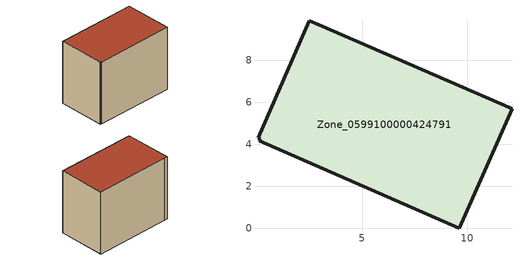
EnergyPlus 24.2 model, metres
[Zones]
Zone_0599100000424791
 floor ground (C_G): 2.49,9.89 2.92,9.7 12.13,5.69 9.63,0 0.1,4.18 0.15,4.28 0.04,4.32 z0
 wall outside (C_F): 0.1,4.18 9.63,0 12.13,5.69 2.92,9.7 2.49,9.89 0.04,4.32 0.15,4.28 0.1,4.18 z0:8.35
 roof outside (C_R): 12.13,5.69 2.92,9.7 2.49,9.89 0.04,4.32 0.15,4.28 0.1,4.18 9.63,0 z8.35
[BUILDING]
Pand.0599100000424791: North Axis=0; Terrain=City; Loads Convergence Tolerance Value=0.04; Temperature Convergence Tolerance Value=0.4; Solar Distribution=FullExterior; Maximum Number of Warmup Days=25; Minimum Number of Warmup Days=1
[Site:Location]
Rotterdam.The.Hague.AP_ZH_NLD Design_Conditions: Latitude=51.96; Longitude=4.45; Time Zone=1; Elevation=-4.5
[SITE:GROUNDTEMPERATURE:BUILDINGSURFACE]
18, 18, 18, 18, 18, 18, 18, 18, 18, 18, 18, 18
[MATERIAL] Thermal Absorptance=0.9; Solar Absorptance=0.7; Visible Absorptance=0.7
Name | Roughness | Thickness | Conductivity | Density | Specific Heat
G.TC.2006-2014 | MediumSmooth | 0.15 | 0.06 | 540 | 1210
F.TC.2006-2014 | Rough | 0.3 | 0.12 | 1920 | 840
R.TC.2006-2014 | MediumRough | 0.2 | 0.08 | 1500 | 1000
[CONSTRUCTION]
C_G: G.TC.2006-2014
C_F: F.TC.2006-2014
C_R: R.TC.2006-2014
[ZONE]
Zone_0599100000424791: Type=1; Multiplier=1; Ceiling Height=Autocalculate; Volume=Autocalculate; Floor Area=autocalculate; Part of Total Floor Area=Yes
[ZONEINFILTRATION:DESIGNFLOWRATE]
Infil_Zone_0599100000424791: Zone or ZoneList or Space or SpaceList=Zone_0599100000424791; Schedule=AlwaysOn; Design Flow Rate Calculation Method=Flow/Area; Flow Rate per Floor Area=0.0015; Constant Term Coefficient=1; Temperature Term Coefficient=0; Velocity Term Coefficient=0; Velocity Squared Term Coefficient=0
[HVACTEMPLATE:ZONE:IDEALLOADSAIRSYSTEM]
Zone_0599100000424791: Maximum Heating Supply Air Temperature=50; Minimum Cooling Supply Air Temperature=13; Maximum Heating Supply Air Humidity Ratio=0.0156; Minimum Cooling Supply Air Humidity Ratio=0.0077; Heating Limit=NoLimit; Cooling Limit=NoLimit; Dehumidification Control Type=ConstantSensibleHeatRatio; Cooling Sensible Heat Ratio=0.7; Dehumidification Setpoint=60; Humidification Control Type=None; Humidification Setpoint=30; Outdoor Air Method=None; Outdoor Air Flow Rate per Person=0.00944; Outdoor Air Flow Rate per Zone Floor Area=0; Outdoor Air Flow Rate per Zone=0; Demand Controlled Ventilation Type=None; Outdoor Air Economizer Type=NoEconomizer; Heat Recovery Type=None; Sensible Heat Recovery Effectiveness=0.7; Latent Heat Recovery Effectiveness=0.65
[ZONECONTROL:THERMOSTAT]
ThermostatControl_Zone_0599100000424791: Zone or ZoneList=Zone_0599100000424791; Control Type Schedule=DualSetpointControlType; Control 1=Thermostat_Zone_0599100000424791; Temperature Difference Between Cutout And Setpoint=0
[THERMOSTATSETPOINT:DUALSETPOINT]
Thermostat_Zone_0599100000424791: Heating Setpoint Temperature Schedule=HeatingSetpoint_Zone_0599100000424791; Cooling Setpoint Temperature Schedule=CoolingSetpoint_Zone_0599100000424791
[SCHEDULE:COMPACT]
HeatingSetpoint_Zone_0599100000424791: Through: 12/31, For: AllDays, Until: 24:00, 21
CoolingSetpoint_Zone_0599100000424791: Through: 12/31, For: AllDays, Until: 24:00, 24
DualSetpointControlType: Through: 12/31, For: AllDays, Until: 24:00, 4
AlwaysOn: Through: 12/31, For: AllDays, Until: 24:00, 1
